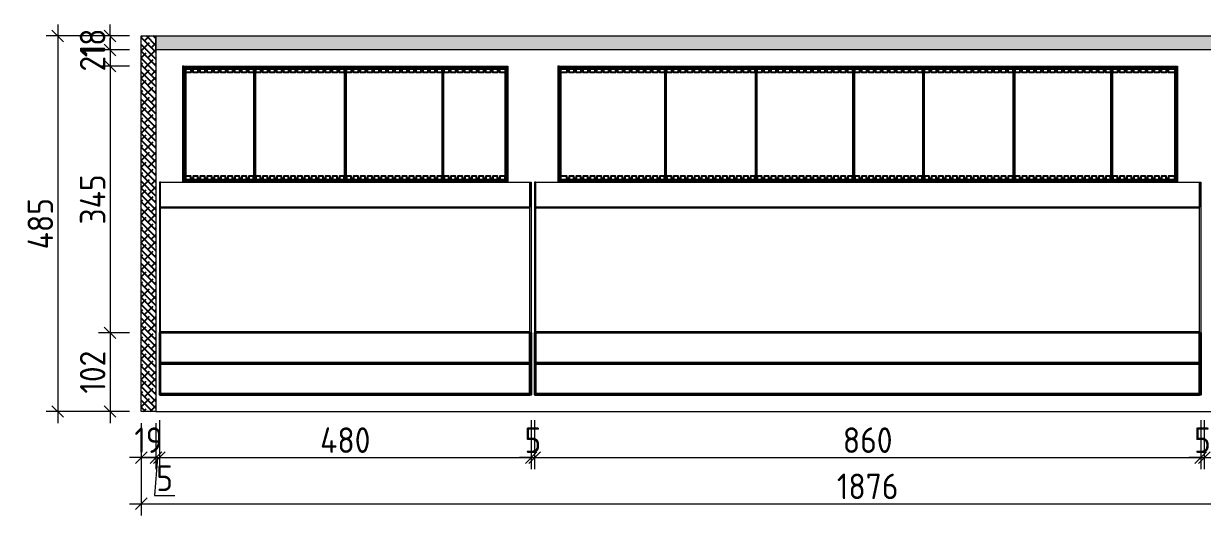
# Model space of a CAD drawing. Header units: millimetres. Extents: x 821127 to 828225, y -459861 to -454717.
# Drawn here: x 822189 to 823712, y -457775 to -457140 of the extents above; entities that cross this region are included whole.
import ezdxf

# ---------------------------------------------------------------- set-up
doc = ezdxf.new("R2010")
doc.units = ezdxf.units.MM
doc.header["$LTSCALE"] = 5
doc.header["$MEASUREMENT"] = 0
doc.header["$PDMODE"] = 35
for name, color, linetype in [('Acrylic - opal', 9, 'Continuous'), ('DIM-15', 1, 'Continuous'), ('HATCH', 8, 'Continuous')]:
    doc.layers.add(name, color=color, linetype=linetype)
doc.layers.add('MDF', color=41, linetype='Continuous', lineweight=0)
doc.layers.add('METAL', color=6, linetype='Continuous', lineweight=0)
doc.styles.add('ISOCP', font='isocp.shx')
doc.dimstyles.new('DL - 15', dxfattribs={"dimscale": 15, "dimtxt": 2.2, "dimasz": 1, "dimexe": 1, "dimexo": 1, "dimgap": 0.4, "dimtad": 1, "dimdec": 0, "dimdsep": 46, "dimtxsty": 'ISOCP', "dimblk": 'OBLIQUE', "dimcen": 0.5, "dimdle": 1, "dimclrd": 256, "dimclre": 256, "dimclrt": 2, "dimadec": 0, "dimazin": 2, "dimtfac": 1, "dimtdec": 0, "dimtix": 1, "dimtmove": 1, "dimatfit": 3, "dimldrblk": 'OPEN90', "dimfxl": 5, "dimfxlon": 1, "dimlwd": 9, "dimlwe": 9, "dimarcsym": 0})

# ---------------------------------------------------------------- blocks, each defined once
blk = doc.blocks.new('_OBLIQUE')
at = {"color": 0, "linetype": 'ByBlock', "lineweight": -2}
blk.add_line((-0.5, -0.5), (0.5, 0.5), dxfattribs=at)
blk = doc.blocks.new('*D45')
at = {"layer": 'Defpoints', "color": 0, "transparency": 16777216}
for p in [(822341.3, -457640.9), (824217.3, -457640.9), (824217.3, -457760.1)]:
    blk.add_point(p, dxfattribs=at)
at = {"layer": 'DIM-15', "lineweight": 9, "transparency": 16777216}
for p, q in [((822341.3, -457685.1), (822341.3, -457775.1)), ((824217.3, -457685.1), (824217.3, -457775.1)), ((822326.3, -457760.1), (824232.3, -457760.1))]:
    blk.add_line(p, q, dxfattribs=at)
at = {"layer": 'DIM-15', "lineweight": 9, "transparency": 16777216, "xscale": 15, "yscale": 15, "zscale": 15, "rotation": 180}
blk.add_blockref('_OBLIQUE', (822341.3, -457760.1), dxfattribs=at)
at = {"layer": 'DIM-15', "lineweight": 9, "transparency": 16777216, "xscale": 15, "yscale": 15, "zscale": 15}
blk.add_blockref('_OBLIQUE', (824217.3, -457760.1), dxfattribs=at)
at = {"layer": 'DIM-15', "color": 2, "transparency": 16777216, "insert": (823279.3, -457737.6), "char_height": 33, "attachment_point": 5, "style": 'ISOCP'}
blk.add_mtext('1876', dxfattribs=at)
blk = doc.blocks.new('_Open90')
at = {"color": 0, "linetype": 'ByBlock', "lineweight": -2}
for p, q in [((0, 0), (-1, 0)), ((-0.5, 0.5), (0, 0)), ((0, 0), (-0.5, -0.5))]:
    blk.add_line(p, q, dxfattribs=at)
blk = doc.blocks.new('*D46')
at = {"layer": 'Defpoints', "color": 0, "transparency": 16777216}
for p in [(822341.3, -457640.9), (822360.3, -457640.9), (822360.3, -457700.4)]:
    blk.add_point(p, dxfattribs=at)
at = {"layer": 'DIM-15', "lineweight": 9, "transparency": 16777216}
for p, q in [((822341.3, -457655.9), (822341.3, -457715.4)), ((822360.3, -457655.9), (822360.3, -457715.4)), ((822341.3, -457700.4), (822326.3, -457700.4)), ((822341.3, -457700.4), (822360.3, -457700.4)), ((822360.3, -457700.4), (822375.3, -457700.4))]:
    blk.add_line(p, q, dxfattribs=at)
at = {"layer": 'DIM-15', "lineweight": 9, "transparency": 16777216, "xscale": 15, "yscale": 15, "zscale": 15}
blk.add_blockref('_OBLIQUE', (822341.3, -457700.4), dxfattribs=at)
at = {"layer": 'DIM-15', "lineweight": 9, "transparency": 16777216, "xscale": 15, "yscale": 15, "zscale": 15, "rotation": 180}
blk.add_blockref('_OBLIQUE', (822360.3, -457700.4), dxfattribs=at)
at = {"layer": 'DIM-15', "color": 2, "transparency": 16777216, "insert": (822350.8, -457677.9), "char_height": 33, "attachment_point": 5, "style": 'ISOCP'}
blk.add_mtext('19', dxfattribs=at)
blk = doc.blocks.new('*D48')
at = {"layer": 'Defpoints', "color": 0, "transparency": 16777216}
for p in [(822341.3, -457539.3), (822301.1, -457640.9), (822341.3, -457640.9)]:
    blk.add_point(p, dxfattribs=at)
at = {"layer": 'DIM-15', "lineweight": 9, "transparency": 16777216}
for p, q in [((822301.1, -457524.3), (822301.1, -457655.9)), ((822326.3, -457539.3), (822286.1, -457539.3)), ((822326.3, -457640.9), (822286.1, -457640.9))]:
    blk.add_line(p, q, dxfattribs=at)
at = {"layer": 'DIM-15', "lineweight": 9, "transparency": 16777216, "xscale": 15, "yscale": 15, "zscale": 15}
for p, rotation in [((822301.1, -457539.3), 90), ((822301.1, -457640.9), 270)]:
    blk.add_blockref('_OBLIQUE', p, dxfattribs=dict(at, rotation=rotation))
at = {"layer": 'DIM-15', "color": 2, "transparency": 16777216, "insert": (822278.6, -457590.1), "char_height": 33, "attachment_point": 5, "rotation": 90, "style": 'ISOCP'}
blk.add_mtext('102', dxfattribs=at)
blk = doc.blocks.new('*D49')
at = {"layer": 'Defpoints', "color": 0, "transparency": 16777216}
for p in [(822341.3, -457155.9), (822233.6, -457640.9), (822341.3, -457640.9)]:
    blk.add_point(p, dxfattribs=at)
at = {"layer": 'DIM-15', "lineweight": 9, "transparency": 16777216}
for p, q in [((822233.6, -457140.9), (822233.6, -457655.9)), ((822308.6, -457155.9), (822218.6, -457155.9)), ((822308.6, -457640.9), (822218.6, -457640.9))]:
    blk.add_line(p, q, dxfattribs=at)
at = {"layer": 'DIM-15', "lineweight": 9, "transparency": 16777216, "xscale": 15, "yscale": 15, "zscale": 15}
for p, rotation in [((822233.6, -457155.9), 90), ((822233.6, -457640.9), 270)]:
    blk.add_blockref('_OBLIQUE', p, dxfattribs=dict(at, rotation=rotation))
at = {"layer": 'DIM-15', "color": 2, "transparency": 16777216, "insert": (822211.1, -457398.4), "char_height": 33, "attachment_point": 5, "rotation": 90, "style": 'ISOCP'}
blk.add_mtext('485', dxfattribs=at)
blk = doc.blocks.new('*D89')
at = {"layer": 'Defpoints', "color": 0, "transparency": 16777216}
for p in [(822360.3, -457640.9), (822364.8, -457637), (822364.8, -457700.4)]:
    blk.add_point(p, dxfattribs=at)
at = {"layer": 'DIM-15', "lineweight": 9, "transparency": 16777216}
for p, q in [((822360.3, -457655.9), (822360.3, -457715.4)), ((822364.8, -457652), (822364.8, -457715.4)), ((822360.3, -457700.4), (822345.3, -457700.4)), ((822362.5, -457700.4), (822358.3, -457749.5)), ((822360.3, -457700.4), (822364.8, -457700.4)), ((822360.3, -457700.4), (822364.8, -457700.4)), ((822364.8, -457700.4), (822379.8, -457700.4)), ((822358.3, -457749.5), (822384.8, -457749.5))]:
    blk.add_line(p, q, dxfattribs=at)
at = {"layer": 'DIM-15', "lineweight": 9, "transparency": 16777216, "xscale": 15, "yscale": 15, "zscale": 15}
blk.add_blockref('_OBLIQUE', (822360.3, -457700.4), dxfattribs=at)
at = {"layer": 'DIM-15', "lineweight": 9, "transparency": 16777216, "xscale": 15, "yscale": 15, "zscale": 15, "rotation": 180}
blk.add_blockref('_OBLIQUE', (822364.8, -457700.4), dxfattribs=at)
at = {"layer": 'DIM-15', "color": 2, "transparency": 16777216, "insert": (822371.5, -457727), "char_height": 33, "attachment_point": 5, "style": 'ISOCP'}
blk.add_mtext('5', dxfattribs=at)
blk = doc.blocks.new('*D90')
at = {"layer": 'Defpoints', "color": 0, "transparency": 16777216}
for p in [(822364.8, -457637), (822844.8, -457637), (822844.8, -457700.4)]:
    blk.add_point(p, dxfattribs=at)
at = {"layer": 'DIM-15', "lineweight": 9, "transparency": 16777216}
for p, q in [((822364.8, -457652), (822364.8, -457715.4)), ((822844.8, -457652), (822844.8, -457715.4)), ((822349.8, -457700.4), (822859.8, -457700.4))]:
    blk.add_line(p, q, dxfattribs=at)
at = {"layer": 'DIM-15', "lineweight": 9, "transparency": 16777216, "xscale": 15, "yscale": 15, "zscale": 15, "rotation": 180}
blk.add_blockref('_OBLIQUE', (822364.8, -457700.4), dxfattribs=at)
at = {"layer": 'DIM-15', "lineweight": 9, "transparency": 16777216, "xscale": 15, "yscale": 15, "zscale": 15}
blk.add_blockref('_OBLIQUE', (822844.8, -457700.4), dxfattribs=at)
at = {"layer": 'DIM-15', "color": 2, "transparency": 16777216, "insert": (822604.8, -457677.9), "char_height": 33, "attachment_point": 5, "style": 'ISOCP'}
blk.add_mtext('480', dxfattribs=at)
blk = doc.blocks.new('*D91')
at = {"layer": 'Defpoints', "color": 0, "transparency": 16777216}
for p in [(822844.8, -457637), (822849.3, -457637), (822849.3, -457700.4)]:
    blk.add_point(p, dxfattribs=at)
at = {"layer": 'DIM-15', "lineweight": 9, "transparency": 16777216}
for p, q in [((822844.8, -457652), (822844.8, -457715.4)), ((822849.3, -457652), (822849.3, -457715.4)), ((822844.8, -457700.4), (822829.8, -457700.4)), ((822844.8, -457700.4), (822849.3, -457700.4)), ((822849.3, -457700.4), (822864.3, -457700.4))]:
    blk.add_line(p, q, dxfattribs=at)
at = {"layer": 'DIM-15', "lineweight": 9, "transparency": 16777216, "xscale": 15, "yscale": 15, "zscale": 15}
blk.add_blockref('_OBLIQUE', (822844.8, -457700.4), dxfattribs=at)
at = {"layer": 'DIM-15', "lineweight": 9, "transparency": 16777216, "xscale": 15, "yscale": 15, "zscale": 15, "rotation": 180}
blk.add_blockref('_OBLIQUE', (822849.3, -457700.4), dxfattribs=at)
at = {"layer": 'DIM-15', "color": 2, "transparency": 16777216, "insert": (822847, -457677.9), "char_height": 33, "attachment_point": 5, "style": 'ISOCP'}
blk.add_mtext('5', dxfattribs=at)
blk = doc.blocks.new('*D92')
at = {"layer": 'Defpoints', "color": 0, "transparency": 16777216}
for p in [(822849.3, -457637), (823709.3, -457637), (823709.3, -457700.4)]:
    blk.add_point(p, dxfattribs=at)
at = {"layer": 'DIM-15', "lineweight": 9, "transparency": 16777216}
for p, q in [((822849.3, -457652), (822849.3, -457715.4)), ((823709.3, -457652), (823709.3, -457715.4)), ((822834.3, -457700.4), (823724.3, -457700.4))]:
    blk.add_line(p, q, dxfattribs=at)
at = {"layer": 'DIM-15', "lineweight": 9, "transparency": 16777216, "xscale": 15, "yscale": 15, "zscale": 15, "rotation": 180}
blk.add_blockref('_OBLIQUE', (822849.3, -457700.4), dxfattribs=at)
at = {"layer": 'DIM-15', "lineweight": 9, "transparency": 16777216, "xscale": 15, "yscale": 15, "zscale": 15}
blk.add_blockref('_OBLIQUE', (823709.3, -457700.4), dxfattribs=at)
at = {"layer": 'DIM-15', "color": 2, "transparency": 16777216, "insert": (823279.3, -457677.9), "char_height": 33, "attachment_point": 5, "style": 'ISOCP'}
blk.add_mtext('860', dxfattribs=at)
blk = doc.blocks.new('*D93')
at = {"layer": 'Defpoints', "color": 0, "transparency": 16777216}
for p in [(823709.3, -457637), (823713.8, -457637), (823713.8, -457700.4)]:
    blk.add_point(p, dxfattribs=at)
at = {"layer": 'DIM-15', "lineweight": 9, "transparency": 16777216}
for p, q in [((823709.3, -457652), (823709.3, -457715.4)), ((823713.8, -457652), (823713.8, -457715.4)), ((823709.3, -457700.4), (823694.3, -457700.4)), ((823709.3, -457700.4), (823713.8, -457700.4)), ((823713.8, -457700.4), (823728.8, -457700.4))]:
    blk.add_line(p, q, dxfattribs=at)
at = {"layer": 'DIM-15', "lineweight": 9, "transparency": 16777216, "xscale": 15, "yscale": 15, "zscale": 15}
blk.add_blockref('_OBLIQUE', (823709.3, -457700.4), dxfattribs=at)
at = {"layer": 'DIM-15', "lineweight": 9, "transparency": 16777216, "xscale": 15, "yscale": 15, "zscale": 15, "rotation": 180}
blk.add_blockref('_OBLIQUE', (823713.8, -457700.4), dxfattribs=at)
at = {"layer": 'DIM-15', "color": 2, "transparency": 16777216, "insert": (823711.5, -457677.9), "char_height": 33, "attachment_point": 5, "style": 'ISOCP'}
blk.add_mtext('5', dxfattribs=at)
blk = doc.blocks.new('*D94')
at = {"layer": 'Defpoints', "color": 0, "transparency": 16777216}
for p in [(823713.8, -457637), (824193.8, -457637), (824193.8, -457700.4)]:
    blk.add_point(p, dxfattribs=at)
at = {"layer": 'DIM-15', "lineweight": 9, "transparency": 16777216}
for p, q in [((823713.8, -457652), (823713.8, -457715.4)), ((824193.8, -457652), (824193.8, -457715.4)), ((823698.8, -457700.4), (824208.8, -457700.4))]:
    blk.add_line(p, q, dxfattribs=at)
at = {"layer": 'DIM-15', "lineweight": 9, "transparency": 16777216, "xscale": 15, "yscale": 15, "zscale": 15, "rotation": 180}
blk.add_blockref('_OBLIQUE', (823713.8, -457700.4), dxfattribs=at)
at = {"layer": 'DIM-15', "lineweight": 9, "transparency": 16777216, "xscale": 15, "yscale": 15, "zscale": 15}
blk.add_blockref('_OBLIQUE', (824193.8, -457700.4), dxfattribs=at)
at = {"layer": 'DIM-15', "color": 2, "transparency": 16777216, "insert": (823953.8, -457677.9), "char_height": 33, "attachment_point": 5, "style": 'ISOCP'}
blk.add_mtext('480', dxfattribs=at)
blk = doc.blocks.new('*D50')
at = {"layer": 'Defpoints', "color": 0, "transparency": 16777216}
for p in [(822341.3, -457155.9), (822301.1, -457173.9), (822341.3, -457173.9)]:
    blk.add_point(p, dxfattribs=at)
at = {"layer": 'DIM-15', "lineweight": 9, "transparency": 16777216}
for p, q in [((822301.1, -457155.9), (822301.1, -457140.9)), ((822326.3, -457155.9), (822286.1, -457155.9)), ((822301.1, -457155.9), (822301.1, -457173.9)), ((822326.3, -457173.9), (822286.1, -457173.9)), ((822301.1, -457173.9), (822301.1, -457188.9))]:
    blk.add_line(p, q, dxfattribs=at)
at = {"layer": 'DIM-15', "lineweight": 9, "transparency": 16777216, "xscale": 15, "yscale": 15, "zscale": 15}
for p, rotation in [((822301.1, -457155.9), 270), ((822301.1, -457173.9), 90)]:
    blk.add_blockref('_OBLIQUE', p, dxfattribs=dict(at, rotation=rotation))
at = {"layer": 'DIM-15', "color": 2, "transparency": 16777216, "insert": (822278.6, -457164.9), "char_height": 33, "attachment_point": 5, "rotation": 90, "style": 'ISOCP'}
blk.add_mtext('18', dxfattribs=at)
blk = doc.blocks.new('*D51')
at = {"layer": 'Defpoints', "color": 0, "transparency": 16777216}
for p in [(822341.3, -457173.9), (822301.1, -457194.7), (822341.3, -457194.7)]:
    blk.add_point(p, dxfattribs=at)
at = {"layer": 'DIM-15', "lineweight": 9, "transparency": 16777216}
for p, q in [((822301.1, -457173.9), (822301.1, -457158.9)), ((822326.3, -457173.9), (822286.1, -457173.9)), ((822301.1, -457173.9), (822301.1, -457194.7)), ((822326.3, -457194.7), (822286.1, -457194.7)), ((822301.1, -457194.7), (822301.1, -457209.7))]:
    blk.add_line(p, q, dxfattribs=at)
at = {"layer": 'DIM-15', "lineweight": 9, "transparency": 16777216, "xscale": 15, "yscale": 15, "zscale": 15}
for p, rotation in [((822301.1, -457173.9), 270), ((822301.1, -457194.7), 90)]:
    blk.add_blockref('_OBLIQUE', p, dxfattribs=dict(at, rotation=rotation))
at = {"layer": 'DIM-15', "color": 2, "transparency": 16777216, "insert": (822278.6, -457184.3), "char_height": 33, "attachment_point": 5, "rotation": 90, "style": 'ISOCP'}
blk.add_mtext('21', dxfattribs=at)
blk = doc.blocks.new('*D52')
at = {"layer": 'Defpoints', "color": 0, "transparency": 16777216}
for p in [(822341.3, -457194.7), (822301.1, -457539.3), (822341.3, -457539.3)]:
    blk.add_point(p, dxfattribs=at)
at = {"layer": 'DIM-15', "lineweight": 9, "transparency": 16777216}
for p, q in [((822301.1, -457179.7), (822301.1, -457554.3)), ((822326.3, -457194.7), (822286.1, -457194.7)), ((822326.3, -457539.3), (822286.1, -457539.3))]:
    blk.add_line(p, q, dxfattribs=at)
at = {"layer": 'DIM-15', "lineweight": 9, "transparency": 16777216, "xscale": 15, "yscale": 15, "zscale": 15}
for p, rotation in [((822301.1, -457194.7), 90), ((822301.1, -457539.3), 270)]:
    blk.add_blockref('_OBLIQUE', p, dxfattribs=dict(at, rotation=rotation))
at = {"layer": 'DIM-15', "color": 2, "transparency": 16777216, "insert": (822278.6, -457367), "char_height": 33, "attachment_point": 5, "rotation": 90, "style": 'ISOCP'}
blk.add_mtext('345', dxfattribs=at)
blk = doc.blocks.new('*D97')
at = {"layer": 'Defpoints', "color": 0, "transparency": 16777216}
for p in [(822844.8, -457637), (822849.3, -457637), (822849.3, -457700.4)]:
    blk.add_point(p, dxfattribs=at)
at = {"layer": 'DIM-15', "lineweight": 9, "transparency": 16777216}
for p, q in [((822844.8, -457652), (822844.8, -457715.4)), ((822849.3, -457652), (822849.3, -457715.4)), ((822844.8, -457700.4), (822829.8, -457700.4)), ((822844.8, -457700.4), (822849.3, -457700.4)), ((822849.3, -457700.4), (822864.3, -457700.4))]:
    blk.add_line(p, q, dxfattribs=at)
at = {"layer": 'DIM-15', "lineweight": 9, "transparency": 16777216, "xscale": 15, "yscale": 15, "zscale": 15}
blk.add_blockref('_OBLIQUE', (822844.8, -457700.4), dxfattribs=at)
at = {"layer": 'DIM-15', "lineweight": 9, "transparency": 16777216, "xscale": 15, "yscale": 15, "zscale": 15, "rotation": 180}
blk.add_blockref('_OBLIQUE', (822849.3, -457700.4), dxfattribs=at)
at = {"layer": 'DIM-15', "color": 2, "transparency": 16777216, "insert": (822847, -457677.9), "char_height": 33, "attachment_point": 5, "style": 'ISOCP'}
blk.add_mtext('5', dxfattribs=at)
blk = doc.blocks.new('*D98')
at = {"layer": 'Defpoints', "color": 0, "transparency": 16777216}
for p in [(823709.3, -457637), (823713.8, -457637), (823713.8, -457700.4)]:
    blk.add_point(p, dxfattribs=at)
at = {"layer": 'DIM-15', "lineweight": 9, "transparency": 16777216}
for p, q in [((823709.3, -457652), (823709.3, -457715.4)), ((823713.8, -457652), (823713.8, -457715.4)), ((823709.3, -457700.4), (823694.3, -457700.4)), ((823709.3, -457700.4), (823713.8, -457700.4)), ((823713.8, -457700.4), (823728.8, -457700.4))]:
    blk.add_line(p, q, dxfattribs=at)
at = {"layer": 'DIM-15', "lineweight": 9, "transparency": 16777216, "xscale": 15, "yscale": 15, "zscale": 15}
blk.add_blockref('_OBLIQUE', (823709.3, -457700.4), dxfattribs=at)
at = {"layer": 'DIM-15', "lineweight": 9, "transparency": 16777216, "xscale": 15, "yscale": 15, "zscale": 15, "rotation": 180}
blk.add_blockref('_OBLIQUE', (823713.8, -457700.4), dxfattribs=at)
at = {"layer": 'DIM-15', "color": 2, "transparency": 16777216, "insert": (823711.5, -457677.9), "char_height": 33, "attachment_point": 5, "style": 'ISOCP'}
blk.add_mtext('5', dxfattribs=at)

msp = doc.modelspace()

# ---------------------------------------------------------------- hatches: boundary and pattern name
at = {"layer": 'HATCH'}
h = msp.add_hatch(dxfattribs=at)
h.set_pattern_fill('ANSI38', color=256, scale=50, angle=270, style=0)
h.set_pattern_definition([(315, (-2.008, 0), (4.419417382, 4.419417382), []), (45, (-2.008, 0), (4.419417382, 13.258252147), [15.625, -9.375])])
h.paths.add_polyline_path([(822341.3, -457155.9), (822360.3, -457155.9), (822360.3, -457640.9), (822341.3, -457640.9)])
h = msp.add_hatch(dxfattribs=at)
h.set_pattern_fill('ANSI38', color=256, scale=50, angle=270, style=0)
h.set_pattern_definition([(315, (-0.008, 0), (4.419417382, 4.419417382), []), (45, (-0.008, 0), (4.419417382, 13.258252147), [15.625, -9.375])])
h.paths.add_polyline_path([(822360.3, -457155.9), (824198.3, -457155.9), (824198.3, -457173.9), (822360.3, -457173.9)])

# ---------------------------------------------------------------- linework, layer by layer
at = {"layer": 'Acrylic - opal'}
for points in [[(822396.3, -457196.2), (822398.3, -457198.2), (822398.3, -457341.9), (822396.3, -457343.9)], [(822396.3, -457196.2), (822813.3, -457196.2), (822811.3, -457198.2), (822398.3, -457198.2)], [(822489.3, -457200.2), (822486.3, -457200.2), (822486.3, -457203.2), (822480.3, -457203.2), (822480.3, -457200.2), (822477.3, -457200.2), (822477.3, -457203.2), (822471.3, -457203.2), (822471.3, -457200.2), (822468.3, -457200.2), (822468.3, -457203.2), (822462.3, -457203.2), (822462.3, -457200.2), (822459.3, -457200.2), (822459.3, -457203.2), (822453.3, -457203.2), (822453.3, -457200.2), (822450.3, -457200.2), (822450.3, -457203.2), (822444.3, -457203.2), (822444.3, -457200.2), (822441.3, -457200.2), (822441.3, -457203.2), (822435.3, -457203.2), (822435.3, -457200.2), (822432.3, -457200.2), (822432.3, -457203.2), (822426.3, -457203.2), (822426.3, -457200.2), (822423.3, -457200.2), (822423.3, -457203.2), (822417.3, -457203.2), (822417.3, -457200.2), (822414.3, -457200.2), (822414.3, -457203.2), (822408.3, -457203.2), (822408.3, -457200.2), (822405.3, -457200.2), (822405.3, -457203.2), (822398.3, -457203.2), (822398.3, -457198.2), (822811.3, -457198.2), (822811.3, -457203.2), (822804.3, -457203.2), (822804.3, -457200.2), (822801.3, -457200.2), (822801.3, -457203.2), (822795.3, -457203.2), (822795.3, -457200.2), (822792.3, -457200.2), (822792.3, -457203.2), (822786.3, -457203.2), (822786.3, -457200.2), (822783.3, -457200.2), (822783.3, -457203.2), (822777.3, -457203.2), (822777.3, -457200.2), (822774.3, -457200.2), (822774.3, -457203.2), (822768.3, -457203.2), (822768.3, -457200.2), (822765.3, -457200.2), (822765.3, -457203.2), (822759.3, -457203.2), (822759.3, -457200.2), (822756.3, -457200.2), (822756.3, -457203.2), (822750.3, -457203.2), (822750.3, -457200.2), (822747.3, -457200.2), (822747.3, -457203.2), (822741.3, -457203.2), (822741.3, -457200.2), (822738.3, -457200.2), (822738.3, -457203.2), (822732.3, -457203.2), (822732.3, -457200.2), (822729.3, -457200.2), (822729.3, -457203.2), (822723.3, -457203.2), (822723.3, -457200.2), (822720.3, -457200.2), (822720.3, -457203.2), (822714.3, -457203.2), (822714.3, -457200.2), (822711.3, -457200.2), (822711.3, -457203.2), (822705.3, -457203.2), (822705.3, -457200.2), (822702.3, -457200.2), (822702.3, -457203.2), (822696.3, -457203.2), (822696.3, -457200.2), (822693.3, -457200.2), (822693.3, -457203.2), (822687.3, -457203.2), (822687.3, -457200.2), (822684.3, -457200.2), (822684.3, -457203.2), (822678.3, -457203.2), (822678.3, -457200.2), (822675.3, -457200.2), (822675.3, -457203.2), (822669.3, -457203.2), (822669.3, -457200.2), (822666.3, -457200.2), (822666.3, -457203.2), (822660.3, -457203.2), (822660.3, -457200.2), (822657.3, -457200.2), (822657.3, -457203.2), (822651.3, -457203.2), (822651.3, -457200.2), (822648.3, -457200.2), (822648.3, -457203.2), (822642.3, -457203.2), (822642.3, -457200.2), (822639.3, -457200.2), (822639.3, -457203.2), (822633.3, -457203.2), (822633.3, -457200.2), (822630.3, -457200.2), (822630.3, -457203.2), (822624.3, -457203.2), (822624.3, -457200.2), (822621.3, -457200.2), (822621.3, -457203.2), (822615.3, -457203.2), (822615.3, -457200.2), (822612.3, -457200.2), (822612.3, -457203.2), (822606.3, -457203.2), (822606.3, -457200.2), (822603.3, -457200.2), (822603.3, -457203.2), (822597.3, -457203.2), (822597.3, -457200.2), (822594.3, -457200.2), (822594.3, -457203.2), (822588.3, -457203.2), (822588.3, -457200.2), (822585.3, -457200.2), (822585.3, -457203.2), (822579.3, -457203.2), (822579.3, -457200.2), (822576.3, -457200.2), (822576.3, -457203.2), (822570.3, -457203.2), (822570.3, -457200.2), (822567.3, -457200.2), (822567.3, -457203.2), (822561.3, -457203.2), (822561.3, -457200.2), (822558.3, -457200.2), (822558.3, -457203.2), (822552.3, -457203.2), (822552.3, -457200.2), (822549.3, -457200.2), (822549.3, -457203.2), (822543.3, -457203.2), (822543.3, -457200.2), (822540.3, -457200.2), (822540.3, -457203.2), (822534.3, -457203.2), (822534.3, -457200.2), (822531.3, -457200.2), (822531.3, -457203.2), (822525.3, -457203.2), (822525.3, -457200.2), (822522.3, -457200.2), (822522.3, -457203.2), (822516.3, -457203.2), (822516.3, -457200.2), (822513.3, -457200.2), (822513.3, -457203.2), (822507.3, -457203.2), (822507.3, -457200.2), (822504.3, -457200.2), (822504.3, -457203.2), (822498.3, -457203.2), (822498.3, -457200.2), (822495.3, -457200.2), (822495.3, -457203.2), (822489.3, -457203.2)], [(822486.8, -457339.7), (822488.8, -457339.7), (822488.8, -457200.4), (822486.8, -457200.4)], [(822603.8, -457339.7), (822605.8, -457339.7), (822605.8, -457200.4), (822603.8, -457200.4)], [(822729.8, -457339.7), (822731.8, -457339.7), (822731.8, -457200.4), (822729.8, -457200.4)], [(822813.3, -457196.2), (822811.3, -457198.2), (822811.3, -457341.9), (822813.3, -457343.9)], [(822880.8, -457196.2), (822882.8, -457198.2), (822882.8, -457341.9), (822880.8, -457343.9)], [(822880.8, -457196.2), (823677.8, -457196.2), (823675.8, -457198.2), (822882.8, -457198.2)], [(823343.8, -457203.2), (823343.8, -457200.2), (823340.8, -457200.2), (823340.8, -457203.2), (823334.8, -457203.2), (823334.8, -457200.2), (823331.8, -457200.2), (823331.8, -457203.2), (823325.8, -457203.2), (823325.8, -457200.2), (823322.8, -457200.2), (823322.8, -457203.2), (823316.8, -457203.2), (823316.8, -457200.2), (823313.8, -457200.2), (823313.8, -457203.2), (823307.8, -457203.2), (823307.8, -457200.2), (823304.8, -457200.2), (823304.8, -457203.2), (823298.8, -457203.2), (823298.8, -457200.2), (823295.8, -457200.2), (823295.8, -457203.2), (823289.8, -457203.2), (823289.8, -457200.2), (823286.8, -457200.2), (823286.8, -457203.2), (823280.8, -457203.2), (823280.8, -457200.2), (823277.8, -457200.2), (823277.8, -457203.2), (823271.8, -457203.2), (823271.8, -457200.2), (823268.8, -457200.2), (823268.8, -457203.2), (823262.8, -457203.2), (823262.8, -457200.2), (823259.8, -457200.2), (823259.8, -457203.2), (823253.8, -457203.2), (823253.8, -457200.2), (823250.8, -457200.2), (823250.8, -457203.2), (823244.8, -457203.2), (823244.8, -457200.2), (823241.8, -457200.2), (823241.8, -457203.2), (823235.8, -457203.2), (823235.8, -457200.2), (823232.8, -457200.2), (823232.8, -457203.2), (823226.8, -457203.2), (823226.8, -457200.2), (823223.8, -457200.2), (823223.8, -457203.2), (823217.8, -457203.2), (823217.8, -457200.2), (823214.8, -457200.2), (823214.8, -457203.2), (823208.8, -457203.2), (823208.8, -457200.2), (823205.8, -457200.2), (823205.8, -457203.2), (823199.8, -457203.2), (823199.8, -457200.2), (823196.8, -457200.2), (823196.8, -457203.2), (823190.8, -457203.2), (823190.8, -457200.2), (823187.8, -457200.2), (823187.8, -457203.2), (823181.8, -457203.2), (823181.8, -457200.2), (823178.8, -457200.2), (823178.8, -457203.2), (823172.8, -457203.2), (823172.8, -457200.2), (823169.8, -457200.2), (823169.8, -457203.2), (823163.8, -457203.2), (823163.8, -457200.2), (823160.8, -457200.2), (823160.8, -457203.2), (823154.8, -457203.2), (823154.8, -457200.2), (823151.8, -457200.2), (823151.8, -457203.2), (823145.8, -457203.2), (823145.8, -457200.2), (823142.8, -457200.2), (823142.8, -457203.2), (823136.8, -457203.2), (823136.8, -457200.2), (823133.8, -457200.2), (823133.8, -457203.2), (823127.8, -457203.2), (823127.8, -457200.2), (823124.8, -457200.2), (823124.8, -457203.2), (823118.8, -457203.2), (823118.8, -457200.2), (823115.8, -457200.2), (823115.8, -457203.2), (823109.8, -457203.2), (823109.8, -457200.2), (823106.8, -457200.2), (823106.8, -457203.2), (823100.8, -457203.2), (823100.8, -457200.2), (823097.8, -457200.2), (823097.8, -457203.2), (823091.8, -457203.2), (823091.8, -457200.2), (823088.8, -457200.2), (823088.8, -457203.2), (823082.8, -457203.2), (823082.8, -457200.2), (823079.8, -457200.2), (823079.8, -457203.2), (823073.8, -457203.2), (823073.8, -457200.2), (823070.8, -457200.2), (823070.8, -457203.2), (823064.8, -457203.2), (823064.8, -457200.2), (823061.8, -457200.2), (823061.8, -457203.2), (823055.8, -457203.2), (823055.8, -457200.2), (823052.8, -457200.2), (823052.8, -457203.2), (823046.8, -457203.2), (823046.8, -457200.2), (823043.8, -457200.2), (823043.8, -457203.2), (823037.8, -457203.2), (823037.8, -457200.2), (823034.8, -457200.2), (823034.8, -457203.2), (823028.8, -457203.2), (823028.8, -457200.2), (823025.8, -457200.2), (823025.8, -457203.2), (823019.8, -457203.2), (823019.8, -457200.2), (823016.8, -457200.2), (823016.8, -457203.2), (823010.8, -457203.2), (823010.8, -457200.2), (823007.8, -457200.2), (823007.8, -457203.2), (823001.8, -457203.2), (823001.8, -457200.2), (822998.8, -457200.2), (822998.8, -457203.2), (822992.8, -457203.2), (822992.8, -457200.2), (822989.8, -457200.2), (822989.8, -457203.2), (822983.8, -457203.2), (822983.8, -457200.2), (822980.8, -457200.2), (822980.8, -457203.2), (822974.8, -457203.2), (822974.8, -457200.2), (822971.8, -457200.2), (822971.8, -457203.2), (822965.8, -457203.2), (822965.8, -457200.2), (822962.8, -457200.2), (822962.8, -457203.2), (822956.8, -457203.2), (822956.8, -457200.2), (822953.8, -457200.2), (822953.8, -457203.2), (822947.8, -457203.2), (822947.8, -457200.2), (822944.8, -457200.2), (822944.8, -457203.2), (822938.8, -457203.2), (822938.8, -457200.2), (822935.8, -457200.2), (822935.8, -457203.2), (822929.8, -457203.2), (822929.8, -457200.2), (822926.8, -457200.2), (822926.8, -457203.2), (822920.8, -457203.2), (822920.8, -457200.2), (822917.8, -457200.2), (822917.8, -457203.2), (822911.8, -457203.2), (822911.8, -457200.2), (822908.8, -457200.2), (822908.8, -457203.2), (822902.8, -457203.2), (822902.8, -457200.2), (822899.8, -457200.2), (822899.8, -457203.2), (822893.8, -457203.2), (822893.8, -457200.2), (822890.8, -457200.2), (822890.8, -457203.2), (822882.8, -457203.2), (822882.8, -457198.2), (823675.8, -457198.2), (823675.8, -457203.2), (823667.8, -457203.2), (823667.8, -457200.2), (823664.8, -457200.2), (823664.8, -457203.2), (823658.8, -457203.2), (823658.8, -457200.2), (823655.8, -457200.2), (823655.8, -457203.2), (823649.8, -457203.2), (823649.8, -457200.2), (823646.8, -457200.2), (823646.8, -457203.2), (823640.8, -457203.2), (823640.8, -457200.2), (823637.8, -457200.2), (823637.8, -457203.2), (823631.8, -457203.2), (823631.8, -457200.2), (823628.8, -457200.2), (823628.8, -457203.2), (823622.8, -457203.2), (823622.8, -457200.2), (823619.8, -457200.2), (823619.8, -457203.2), (823613.8, -457203.2), (823613.8, -457200.2), (823610.8, -457200.2), (823610.8, -457203.2), (823604.8, -457203.2), (823604.8, -457200.2), (823601.8, -457200.2), (823601.8, -457203.2), (823595.8, -457203.2), (823595.8, -457200.2), (823592.8, -457200.2), (823592.8, -457203.2), (823586.8, -457203.2), (823586.8, -457200.2), (823583.8, -457200.2), (823583.8, -457203.2), (823577.8, -457203.2), (823577.8, -457200.2), (823574.8, -457200.2), (823574.8, -457203.2), (823568.8, -457203.2), (823568.8, -457200.2), (823565.8, -457200.2), (823565.8, -457203.2), (823559.8, -457203.2), (823559.8, -457200.2), (823556.8, -457200.2), (823556.8, -457203.2), (823550.8, -457203.2), (823550.8, -457200.2), (823547.8, -457200.2), (823547.8, -457203.2), (823541.8, -457203.2), (823541.8, -457200.2), (823538.8, -457200.2), (823538.8, -457203.2), (823532.8, -457203.2), (823532.8, -457200.2), (823529.8, -457200.2), (823529.8, -457203.2), (823523.8, -457203.2), (823523.8, -457200.2), (823520.8, -457200.2), (823520.8, -457203.2), (823514.8, -457203.2), (823514.8, -457200.2), (823511.8, -457200.2), (823511.8, -457203.2), (823505.8, -457203.2), (823505.8, -457200.2), (823502.8, -457200.2), (823502.8, -457203.2), (823496.8, -457203.2), (823496.8, -457200.2), (823493.8, -457200.2), (823493.8, -457203.2), (823487.8, -457203.2), (823487.8, -457200.2), (823484.8, -457200.2), (823484.8, -457203.2), (823478.8, -457203.2), (823478.8, -457200.2), (823475.8, -457200.2), (823475.8, -457203.2), (823469.8, -457203.2), (823469.8, -457200.2), (823466.8, -457200.2), (823466.8, -457203.2), (823460.8, -457203.2), (823460.8, -457200.2), (823457.8, -457200.2), (823457.8, -457203.2), (823451.8, -457203.2), (823451.8, -457200.2), (823448.8, -457200.2), (823448.8, -457203.2), (823442.8, -457203.2), (823442.8, -457200.2), (823439.8, -457200.2), (823439.8, -457203.2), (823433.8, -457203.2), (823433.8, -457200.2), (823430.8, -457200.2), (823430.8, -457203.2), (823424.8, -457203.2), (823424.8, -457200.2), (823421.8, -457200.2), (823421.8, -457203.2), (823415.8, -457203.2), (823415.8, -457200.2), (823412.8, -457200.2), (823412.8, -457203.2), (823406.8, -457203.2), (823406.8, -457200.2), (823403.8, -457200.2), (823403.8, -457203.2), (823397.8, -457203.2), (823397.8, -457200.2), (823394.8, -457200.2), (823394.8, -457203.2), (823388.8, -457203.2), (823388.8, -457200.2), (823385.8, -457200.2), (823385.8, -457203.2), (823379.8, -457203.2), (823379.8, -457200.2), (823376.8, -457200.2), (823376.8, -457203.2), (823370.8, -457203.2), (823370.8, -457200.2), (823367.8, -457200.2), (823367.8, -457203.2), (823361.8, -457203.2), (823361.8, -457200.2), (823358.8, -457200.2), (823358.8, -457203.2), (823352.8, -457203.2), (823352.8, -457200.2), (823349.8, -457200.2), (823349.8, -457203.2)], [(823017.3, -457339.7), (823019.3, -457339.7), (823019.3, -457200.4), (823017.3, -457200.4)], [(823134.3, -457339.7), (823136.3, -457339.7), (823136.3, -457200.4), (823134.3, -457200.4)], [(823260.3, -457339.7), (823262.3, -457339.7), (823262.3, -457200.4), (823260.3, -457200.4)], [(823350.3, -457339.7), (823352.3, -457339.7), (823352.3, -457200.4), (823350.3, -457200.4)], [(823467.3, -457339.7), (823469.3, -457339.7), (823469.3, -457200.4), (823467.3, -457200.4)], [(823593.3, -457339.7), (823595.3, -457339.7), (823595.3, -457200.4), (823593.3, -457200.4)], [(823677.8, -457196.2), (823675.8, -457198.2), (823675.8, -457341.9), (823677.8, -457343.9)], [(822489.3, -457339.9), (822486.3, -457339.9), (822486.3, -457336.9), (822480.3, -457336.9), (822480.3, -457339.9), (822477.3, -457339.9), (822477.3, -457336.9), (822471.3, -457336.9), (822471.3, -457339.9), (822468.3, -457339.9), (822468.3, -457336.9), (822462.3, -457336.9), (822462.3, -457339.9), (822459.3, -457339.9), (822459.3, -457336.9), (822453.3, -457336.9), (822453.3, -457339.9), (822450.3, -457339.9), (822450.3, -457336.9), (822444.3, -457336.9), (822444.3, -457339.9), (822441.3, -457339.9), (822441.3, -457336.9), (822435.3, -457336.9), (822435.3, -457339.9), (822432.3, -457339.9), (822432.3, -457336.9), (822426.3, -457336.9), (822426.3, -457339.9), (822423.3, -457339.9), (822423.3, -457336.9), (822417.3, -457336.9), (822417.3, -457339.9), (822414.3, -457339.9), (822414.3, -457336.9), (822408.3, -457336.9), (822408.3, -457339.9), (822405.3, -457339.9), (822405.3, -457336.9), (822398.3, -457336.9), (822398.3, -457341.9), (822811.3, -457341.9), (822811.3, -457336.9), (822804.3, -457336.9), (822804.3, -457339.9), (822801.3, -457339.9), (822801.3, -457336.9), (822795.3, -457336.9), (822795.3, -457339.9), (822792.3, -457339.9), (822792.3, -457336.9), (822786.3, -457336.9), (822786.3, -457339.9), (822783.3, -457339.9), (822783.3, -457336.9), (822777.3, -457336.9), (822777.3, -457339.9), (822774.3, -457339.9), (822774.3, -457336.9), (822768.3, -457336.9), (822768.3, -457339.9), (822765.3, -457339.9), (822765.3, -457336.9), (822759.3, -457336.9), (822759.3, -457339.9), (822756.3, -457339.9), (822756.3, -457336.9), (822750.3, -457336.9), (822750.3, -457339.9), (822747.3, -457339.9), (822747.3, -457336.9), (822741.3, -457336.9), (822741.3, -457339.9), (822738.3, -457339.9), (822738.3, -457336.9), (822732.3, -457336.9), (822732.3, -457339.9), (822729.3, -457339.9), (822729.3, -457336.9), (822723.3, -457336.9), (822723.3, -457339.9), (822720.3, -457339.9), (822720.3, -457336.9), (822714.3, -457336.9), (822714.3, -457339.9), (822711.3, -457339.9), (822711.3, -457336.9), (822705.3, -457336.9), (822705.3, -457339.9), (822702.3, -457339.9), (822702.3, -457336.9), (822696.3, -457336.9), (822696.3, -457339.9), (822693.3, -457339.9), (822693.3, -457336.9), (822687.3, -457336.9), (822687.3, -457339.9), (822684.3, -457339.9), (822684.3, -457336.9), (822678.3, -457336.9), (822678.3, -457339.9), (822675.3, -457339.9), (822675.3, -457336.9), (822669.3, -457336.9), (822669.3, -457339.9), (822666.3, -457339.9), (822666.3, -457336.9), (822660.3, -457336.9), (822660.3, -457339.9), (822657.3, -457339.9), (822657.3, -457336.9), (822651.3, -457336.9), (822651.3, -457339.9), (822648.3, -457339.9), (822648.3, -457336.9), (822642.3, -457336.9), (822642.3, -457339.9), (822639.3, -457339.9), (822639.3, -457336.9), (822633.3, -457336.9), (822633.3, -457339.9), (822630.3, -457339.9), (822630.3, -457336.9), (822624.3, -457336.9), (822624.3, -457339.9), (822621.3, -457339.9), (822621.3, -457336.9), (822615.3, -457336.9), (822615.3, -457339.9), (822612.3, -457339.9), (822612.3, -457336.9), (822606.3, -457336.9), (822606.3, -457339.9), (822603.3, -457339.9), (822603.3, -457336.9), (822597.3, -457336.9), (822597.3, -457339.9), (822594.3, -457339.9), (822594.3, -457336.9), (822588.3, -457336.9), (822588.3, -457339.9), (822585.3, -457339.9), (822585.3, -457336.9), (822579.3, -457336.9), (822579.3, -457339.9), (822576.3, -457339.9), (822576.3, -457336.9), (822570.3, -457336.9), (822570.3, -457339.9), (822567.3, -457339.9), (822567.3, -457336.9), (822561.3, -457336.9), (822561.3, -457339.9), (822558.3, -457339.9), (822558.3, -457336.9), (822552.3, -457336.9), (822552.3, -457339.9), (822549.3, -457339.9), (822549.3, -457336.9), (822543.3, -457336.9), (822543.3, -457339.9), (822540.3, -457339.9), (822540.3, -457336.9), (822534.3, -457336.9), (822534.3, -457339.9), (822531.3, -457339.9), (822531.3, -457336.9), (822525.3, -457336.9), (822525.3, -457339.9), (822522.3, -457339.9), (822522.3, -457336.9), (822516.3, -457336.9), (822516.3, -457339.9), (822513.3, -457339.9), (822513.3, -457336.9), (822507.3, -457336.9), (822507.3, -457339.9), (822504.3, -457339.9), (822504.3, -457336.9), (822498.3, -457336.9), (822498.3, -457339.9), (822495.3, -457339.9), (822495.3, -457336.9), (822489.3, -457336.9)], [(823343.8, -457336.9), (823343.8, -457339.9), (823340.8, -457339.9), (823340.8, -457336.9), (823334.8, -457336.9), (823334.8, -457339.9), (823331.8, -457339.9), (823331.8, -457336.9), (823325.8, -457336.9), (823325.8, -457339.9), (823322.8, -457339.9), (823322.8, -457336.9), (823316.8, -457336.9), (823316.8, -457339.9), (823313.8, -457339.9), (823313.8, -457336.9), (823307.8, -457336.9), (823307.8, -457339.9), (823304.8, -457339.9), (823304.8, -457336.9), (823298.8, -457336.9), (823298.8, -457339.9), (823295.8, -457339.9), (823295.8, -457336.9), (823289.8, -457336.9), (823289.8, -457339.9), (823286.8, -457339.9), (823286.8, -457336.9), (823280.8, -457336.9), (823280.8, -457339.9), (823277.8, -457339.9), (823277.8, -457336.9), (823271.8, -457336.9), (823271.8, -457339.9), (823268.8, -457339.9), (823268.8, -457336.9), (823262.8, -457336.9), (823262.8, -457339.9), (823259.8, -457339.9), (823259.8, -457336.9), (823253.8, -457336.9), (823253.8, -457339.9), (823250.8, -457339.9), (823250.8, -457336.9), (823244.8, -457336.9), (823244.8, -457339.9), (823241.8, -457339.9), (823241.8, -457336.9), (823235.8, -457336.9), (823235.8, -457339.9), (823232.8, -457339.9), (823232.8, -457336.9), (823226.8, -457336.9), (823226.8, -457339.9), (823223.8, -457339.9), (823223.8, -457336.9), (823217.8, -457336.9), (823217.8, -457339.9), (823214.8, -457339.9), (823214.8, -457336.9), (823208.8, -457336.9), (823208.8, -457339.9), (823205.8, -457339.9), (823205.8, -457336.9), (823199.8, -457336.9), (823199.8, -457339.9), (823196.8, -457339.9), (823196.8, -457336.9), (823190.8, -457336.9), (823190.8, -457339.9), (823187.8, -457339.9), (823187.8, -457336.9), (823181.8, -457336.9), (823181.8, -457339.9), (823178.8, -457339.9), (823178.8, -457336.9), (823172.8, -457336.9), (823172.8, -457339.9), (823169.8, -457339.9), (823169.8, -457336.9), (823163.8, -457336.9), (823163.8, -457339.9), (823160.8, -457339.9), (823160.8, -457336.9), (823154.8, -457336.9), (823154.8, -457339.9), (823151.8, -457339.9), (823151.8, -457336.9), (823145.8, -457336.9), (823145.8, -457339.9), (823142.8, -457339.9), (823142.8, -457336.9), (823136.8, -457336.9), (823136.8, -457339.9), (823133.8, -457339.9), (823133.8, -457336.9), (823127.8, -457336.9), (823127.8, -457339.9), (823124.8, -457339.9), (823124.8, -457336.9), (823118.8, -457336.9), (823118.8, -457339.9), (823115.8, -457339.9), (823115.8, -457336.9), (823109.8, -457336.9), (823109.8, -457339.9), (823106.8, -457339.9), (823106.8, -457336.9), (823100.8, -457336.9), (823100.8, -457339.9), (823097.8, -457339.9), (823097.8, -457336.9), (823091.8, -457336.9), (823091.8, -457339.9), (823088.8, -457339.9), (823088.8, -457336.9), (823082.8, -457336.9), (823082.8, -457339.9), (823079.8, -457339.9), (823079.8, -457336.9), (823073.8, -457336.9), (823073.8, -457339.9), (823070.8, -457339.9), (823070.8, -457336.9), (823064.8, -457336.9), (823064.8, -457339.9), (823061.8, -457339.9), (823061.8, -457336.9), (823055.8, -457336.9), (823055.8, -457339.9), (823052.8, -457339.9), (823052.8, -457336.9), (823046.8, -457336.9), (823046.8, -457339.9), (823043.8, -457339.9), (823043.8, -457336.9), (823037.8, -457336.9), (823037.8, -457339.9), (823034.8, -457339.9), (823034.8, -457336.9), (823028.8, -457336.9), (823028.8, -457339.9), (823025.8, -457339.9), (823025.8, -457336.9), (823019.8, -457336.9), (823019.8, -457339.9), (823016.8, -457339.9), (823016.8, -457336.9), (823010.8, -457336.9), (823010.8, -457339.9), (823007.8, -457339.9), (823007.8, -457336.9), (823001.8, -457336.9), (823001.8, -457339.9), (822998.8, -457339.9), (822998.8, -457336.9), (822992.8, -457336.9), (822992.8, -457339.9), (822989.8, -457339.9), (822989.8, -457336.9), (822983.8, -457336.9), (822983.8, -457339.9), (822980.8, -457339.9), (822980.8, -457336.9), (822974.8, -457336.9), (822974.8, -457339.9), (822971.8, -457339.9), (822971.8, -457336.9), (822965.8, -457336.9), (822965.8, -457339.9), (822962.8, -457339.9), (822962.8, -457336.9), (822956.8, -457336.9), (822956.8, -457339.9), (822953.8, -457339.9), (822953.8, -457336.9), (822947.8, -457336.9), (822947.8, -457339.9), (822944.8, -457339.9), (822944.8, -457336.9), (822938.8, -457336.9), (822938.8, -457339.9), (822935.8, -457339.9), (822935.8, -457336.9), (822929.8, -457336.9), (822929.8, -457339.9), (822926.8, -457339.9), (822926.8, -457336.9), (822920.8, -457336.9), (822920.8, -457339.9), (822917.8, -457339.9), (822917.8, -457336.9), (822911.8, -457336.9), (822911.8, -457339.9), (822908.8, -457339.9), (822908.8, -457336.9), (822902.8, -457336.9), (822902.8, -457339.9), (822899.8, -457339.9), (822899.8, -457336.9), (822893.8, -457336.9), (822893.8, -457339.9), (822890.8, -457339.9), (822890.8, -457336.9), (822882.8, -457336.9), (822882.8, -457341.9), (823675.8, -457341.9), (823675.8, -457336.9), (823667.8, -457336.9), (823667.8, -457339.9), (823664.8, -457339.9), (823664.8, -457336.9), (823658.8, -457336.9), (823658.8, -457339.9), (823655.8, -457339.9), (823655.8, -457336.9), (823649.8, -457336.9), (823649.8, -457339.9), (823646.8, -457339.9), (823646.8, -457336.9), (823640.8, -457336.9), (823640.8, -457339.9), (823637.8, -457339.9), (823637.8, -457336.9), (823631.8, -457336.9), (823631.8, -457339.9), (823628.8, -457339.9), (823628.8, -457336.9), (823622.8, -457336.9), (823622.8, -457339.9), (823619.8, -457339.9), (823619.8, -457336.9), (823613.8, -457336.9), (823613.8, -457339.9), (823610.8, -457339.9), (823610.8, -457336.9), (823604.8, -457336.9), (823604.8, -457339.9), (823601.8, -457339.9), (823601.8, -457336.9), (823595.8, -457336.9), (823595.8, -457339.9), (823592.8, -457339.9), (823592.8, -457336.9), (823586.8, -457336.9), (823586.8, -457339.9), (823583.8, -457339.9), (823583.8, -457336.9), (823577.8, -457336.9), (823577.8, -457339.9), (823574.8, -457339.9), (823574.8, -457336.9), (823568.8, -457336.9), (823568.8, -457339.9), (823565.8, -457339.9), (823565.8, -457336.9), (823559.8, -457336.9), (823559.8, -457339.9), (823556.8, -457339.9), (823556.8, -457336.9), (823550.8, -457336.9), (823550.8, -457339.9), (823547.8, -457339.9), (823547.8, -457336.9), (823541.8, -457336.9), (823541.8, -457339.9), (823538.8, -457339.9), (823538.8, -457336.9), (823532.8, -457336.9), (823532.8, -457339.9), (823529.8, -457339.9), (823529.8, -457336.9), (823523.8, -457336.9), (823523.8, -457339.9), (823520.8, -457339.9), (823520.8, -457336.9), (823514.8, -457336.9), (823514.8, -457339.9), (823511.8, -457339.9), (823511.8, -457336.9), (823505.8, -457336.9), (823505.8, -457339.9), (823502.8, -457339.9), (823502.8, -457336.9), (823496.8, -457336.9), (823496.8, -457339.9), (823493.8, -457339.9), (823493.8, -457336.9), (823487.8, -457336.9), (823487.8, -457339.9), (823484.8, -457339.9), (823484.8, -457336.9), (823478.8, -457336.9), (823478.8, -457339.9), (823475.8, -457339.9), (823475.8, -457336.9), (823469.8, -457336.9), (823469.8, -457339.9), (823466.8, -457339.9), (823466.8, -457336.9), (823460.8, -457336.9), (823460.8, -457339.9), (823457.8, -457339.9), (823457.8, -457336.9), (823451.8, -457336.9), (823451.8, -457339.9), (823448.8, -457339.9), (823448.8, -457336.9), (823442.8, -457336.9), (823442.8, -457339.9), (823439.8, -457339.9), (823439.8, -457336.9), (823433.8, -457336.9), (823433.8, -457339.9), (823430.8, -457339.9), (823430.8, -457336.9), (823424.8, -457336.9), (823424.8, -457339.9), (823421.8, -457339.9), (823421.8, -457336.9), (823415.8, -457336.9), (823415.8, -457339.9), (823412.8, -457339.9), (823412.8, -457336.9), (823406.8, -457336.9), (823406.8, -457339.9), (823403.8, -457339.9), (823403.8, -457336.9), (823397.8, -457336.9), (823397.8, -457339.9), (823394.8, -457339.9), (823394.8, -457336.9), (823388.8, -457336.9), (823388.8, -457339.9), (823385.8, -457339.9), (823385.8, -457336.9), (823379.8, -457336.9), (823379.8, -457339.9), (823376.8, -457339.9), (823376.8, -457336.9), (823370.8, -457336.9), (823370.8, -457339.9), (823367.8, -457339.9), (823367.8, -457336.9), (823361.8, -457336.9), (823361.8, -457339.9), (823358.8, -457339.9), (823358.8, -457336.9), (823352.8, -457336.9), (823352.8, -457339.9), (823349.8, -457339.9), (823349.8, -457336.9)], [(822396.3, -457343.9), (822813.3, -457343.9), (822811.3, -457341.9), (822398.3, -457341.9)], [(822880.8, -457343.9), (823677.8, -457343.9), (823675.8, -457341.9), (822882.8, -457341.9)], [(822364.8, -457579.3), (822366.3, -457579.3), (822366.3, -457539.3), (822364.8, -457539.3)], [(822843.3, -457539.3), (822844.8, -457539.3), (822844.8, -457579.3), (822843.3, -457579.3)], [(822849.3, -457579.3), (822850.8, -457579.3), (822850.8, -457539.3), (822849.3, -457539.3)], [(823707.8, -457539.3), (823709.3, -457539.3), (823709.3, -457579.3), (823707.8, -457579.3)], [(822364.8, -457619.3), (822366.3, -457619.3), (822366.3, -457579.3), (822364.8, -457579.3)], [(822843.3, -457578.1), (822366.3, -457578.1), (822366.3, -457579.3), (822843.3, -457579.3)], [(822843.3, -457579.3), (822844.8, -457579.3), (822844.8, -457619.3), (822843.3, -457619.3)], [(822849.3, -457619.3), (822850.8, -457619.3), (822850.8, -457579.3), (822849.3, -457579.3)], [(823707.8, -457578.1), (822850.8, -457578.1), (822850.8, -457579.3), (823707.8, -457579.3)], [(823707.8, -457579.3), (823709.3, -457579.3), (823709.3, -457619.3), (823707.8, -457619.3)], [(822843.3, -457618.1), (822366.3, -457618.1), (822366.3, -457619.3), (822843.3, -457619.3)], [(823707.8, -457618.1), (822850.8, -457618.1), (822850.8, -457619.3), (823707.8, -457619.3)]]:
    msp.add_lwpolyline(points, close=True, dxfattribs=at)
at = {"layer": 'MDF'}
msp.add_line((822360.3, -457640.9), (824198.3, -457640.9), dxfattribs=at)
for points in [[(822341.3, -457155.9), (822360.3, -457155.9), (822360.3, -457640.9), (822341.3, -457640.9)], [(822360.3, -457155.9), (824198.3, -457155.9), (824198.3, -457173.9), (822360.3, -457173.9)]]:
    msp.add_lwpolyline(points, close=True, dxfattribs=at)
at = {"layer": 'METAL'}
for points in [[(822394.8, -457344.9), (822396.3, -457344.9), (822396.3, -457194.7), (822394.8, -457194.7)], [(822396.3, -457194.7), (822813.3, -457194.7), (822813.3, -457196.2), (822396.3, -457196.2)], [(822813.3, -457194.7), (822814.8, -457194.7), (822814.8, -457344.9), (822813.3, -457344.9)], [(822879.3, -457344.9), (822880.8, -457344.9), (822880.8, -457194.7), (822879.3, -457194.7)], [(822880.8, -457194.7), (823677.8, -457194.7), (823677.8, -457196.2), (822880.8, -457196.2)], [(823677.8, -457194.7), (823679.3, -457194.7), (823679.3, -457344.9), (823677.8, -457344.9)], [(822364.8, -457539.3), (822366.3, -457539.3), (822366.3, -457344.9), (822364.8, -457344.9)], [(822366.3, -457344.9), (822843.3, -457344.9), (822843.3, -457376.9), (822366.3, -457376.9)], [(822813.3, -457343.9), (822396.3, -457343.9), (822396.3, -457344.9), (822813.3, -457344.9)], [(822843.3, -457344.9), (822844.8, -457344.9), (822844.8, -457539.3), (822843.3, -457539.3)], [(822849.3, -457539.3), (822850.8, -457539.3), (822850.8, -457344.9), (822849.3, -457344.9)], [(822850.8, -457344.9), (823707.8, -457344.9), (823707.8, -457376.9), (822850.8, -457376.9)], [(823677.8, -457343.9), (822880.8, -457343.9), (822880.8, -457344.9), (823677.8, -457344.9)], [(823707.8, -457344.9), (823709.3, -457344.9), (823709.3, -457539.3), (823707.8, -457539.3)], [(822843.3, -457376.9), (822366.3, -457376.9), (822366.3, -457378), (822843.3, -457378)], [(823707.8, -457376.9), (822850.8, -457376.9), (822850.8, -457378), (823707.8, -457378)], [(822843.3, -457538.1), (822366.3, -457538.1), (822366.3, -457539.3), (822843.3, -457539.3)], [(823707.8, -457538.1), (822850.8, -457538.1), (822850.8, -457539.3), (823707.8, -457539.3)]]:
    msp.add_lwpolyline(points, close=True, dxfattribs=at)

# ---------------------------------------------------------------- dimensions: what is measured, and where the dimension line sits
at = {"layer": 'DIM-15'}
for base, p1, p2, picture, middle in [((822233.6, -457640.9), (822341.3, -457155.9), (822341.3, -457640.9), '*D49', (822211.1, -457398.4)), ((822301.1, -457173.9), (822341.3, -457155.9), (822341.3, -457173.9), '*D50', (822278.6, -457164.9)), ((822301.1, -457194.7), (822341.3, -457173.9), (822341.3, -457194.7), '*D51', (822278.6, -457184.3)), ((822301.1, -457539.3), (822341.3, -457194.7), (822341.3, -457539.3), '*D52', (822278.6, -457367)), ((822301.1, -457640.9), (822341.3, -457539.3), (822341.3, -457640.9), '*D48', (822278.6, -457590.1))]:
    dim = msp.add_linear_dim(base=base, p1=p1, p2=p2, angle=90, dimstyle='DL - 15', dxfattribs=at)
    dim.commit()
    dim.dimension.update_dxf_attribs({"geometry": picture, "text_midpoint": middle})
for base, p1, p2, picture, middle in [((822360.3, -457700.4), (822341.3, -457640.9), (822360.3, -457640.9), '*D46', (822350.8, -457677.9)), ((824217.3, -457760.1), (822341.3, -457640.9), (824217.3, -457640.9), '*D45', (823279.3, -457737.6)), ((822844.8, -457700.4), (822364.8, -457637), (822844.8, -457637), '*D90', (822604.8, -457677.9)), ((822849.2611902, -457700.3669166), (822844.7611902, -457636.9876645), (822849.2611902, -457636.9876645), '*D91', (822847.0111902, -457677.8669166)), ((822849.2611902, -457700.3669166), (822844.7611902, -457636.9876645), (822849.2611902, -457636.9876645), '*D97', (822847.0111902, -457677.8669166)), ((823709.3, -457700.4), (822849.3, -457637), (823709.3, -457637), '*D92', (823279.3, -457677.9)), ((823713.7611902, -457700.3669166), (823709.2611902, -457636.9876645), (823713.7611902, -457636.9876645), '*D93', (823711.5111902, -457677.8669166)), ((823713.7611902, -457700.3669166), (823709.2611902, -457636.9876645), (823713.7611902, -457636.9876645), '*D98', (823711.5111902, -457677.8669166)), ((824193.8, -457700.4), (823713.8, -457637), (824193.8, -457637), '*D94', (823953.8, -457677.9))]:
    dim = msp.add_linear_dim(base=base, p1=p1, p2=p2, dimstyle='DL - 15', dxfattribs=at)
    dim.commit()
    dim.dimension.update_dxf_attribs({"geometry": picture, "text_midpoint": middle})
dim = msp.add_linear_dim(base=(822364.7611902, -457700.3669166), p1=(822360.2611902, -457640.8876645), p2=(822364.7611902, -457636.9876645), dimstyle='DL - 15', dxfattribs=at)
dim.commit()
dim.dimension.update_dxf_attribs({"geometry": '*D89', "text_midpoint": (822364.2611902, -457749.5325508), "dimtype": 128})

doc.saveas('drawing.dxf')
